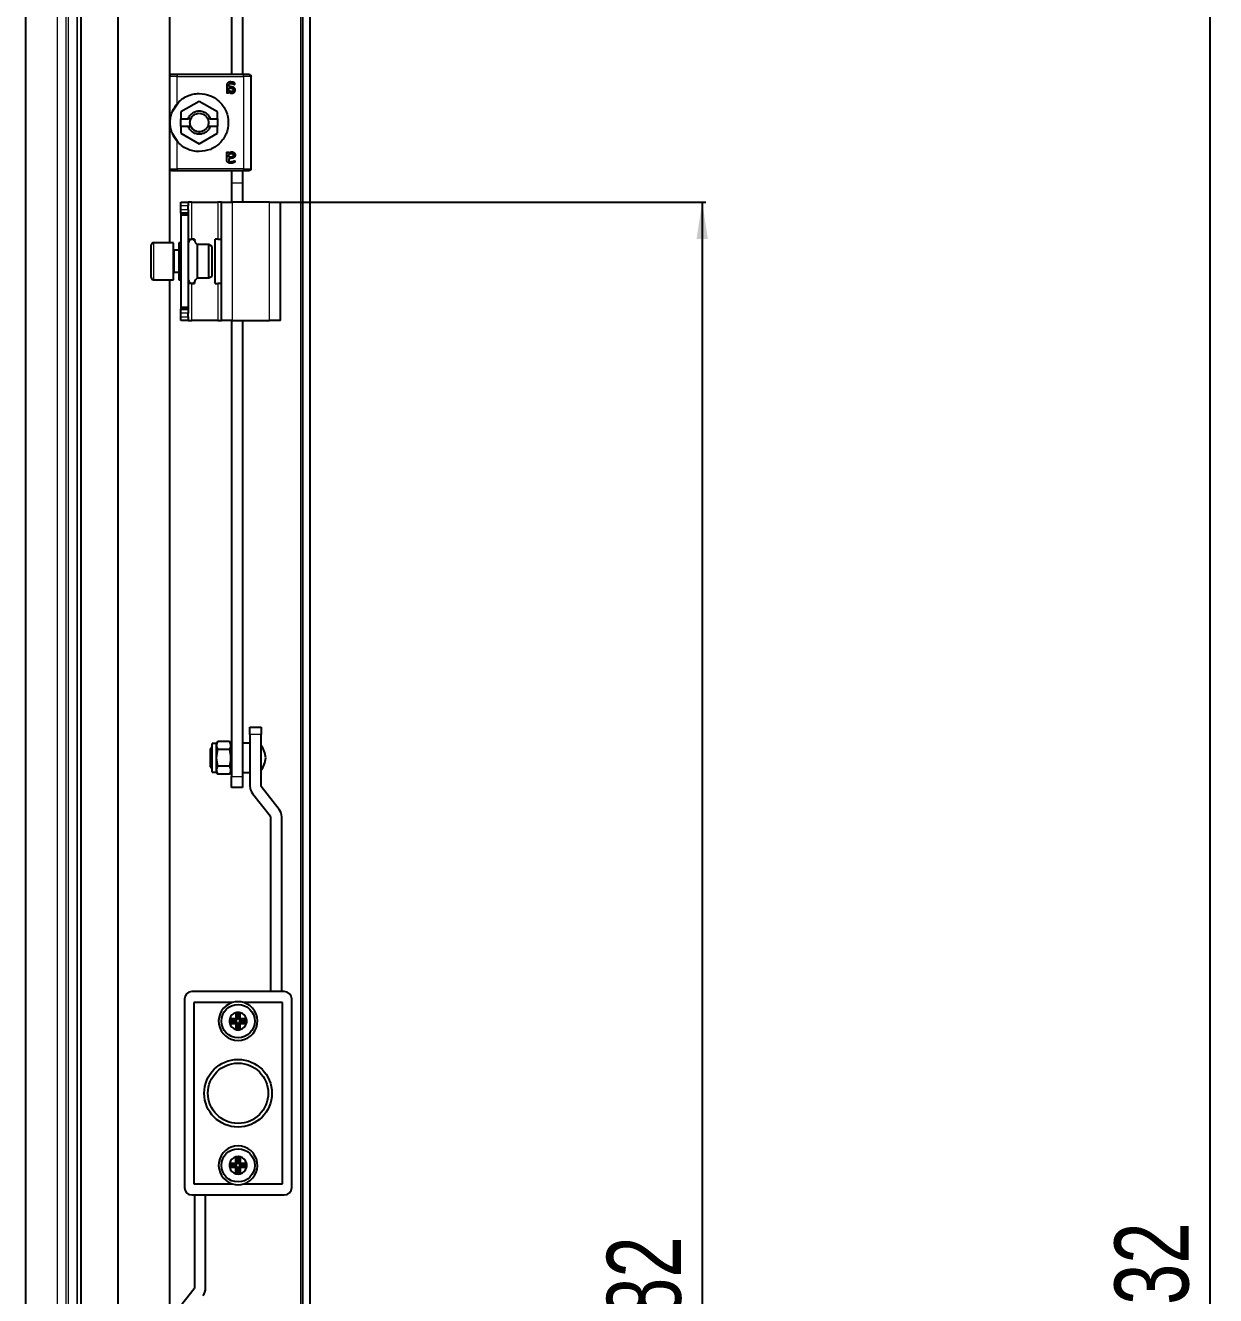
# Model space of a CAD drawing. Header units: millimetres. Extents: x -548 to 1673, y -1447 to 974.
# Drawn here: x 1351.6 to 1673.4, y -219.2 to 124.3 of the extents above; entities that cross this region are included whole.
import ezdxf

# ---------------------------------------------------------------- set-up
doc = ezdxf.new("R2010")
doc.units = ezdxf.units.MM
doc.layers.add('FORMAT', color=7, linetype='Continuous')
doc.styles.add('SLDTEXTSTYLE0', font='TXT', dxfattribs={"width": 0.75})
doc.dimstyles.new('SLDDIMSTYLE0', dxfattribs={"dimtxt": 20, "dimasz": 10, "dimexe": 0, "dimexo": 0.0625, "dimgap": 5, "dimtad": 2, "dimdec": 1, "dimrnd": 1e-09, "dimzin": 12, "dimdsep": 46, "dimtxsty": 'SLDTEXTSTYLE0', "dimsah": 1, "dimcen": 0.09, "dimadec": 0, "dimazin": 3, "dimtfac": 1, "dimtofl": 0, "dimtmove": 0, "dimatfit": 3, "dimfxl": 0, "dimfrac": 2, "dimtolj": 1, "dimtzin": 12, "dimarcsym": 0})

# ---------------------------------------------------------------- blocks, each defined once
blk = doc.blocks.new('_D_8')
at = {"layer": 'FORMAT'}
for p, q in [((1420.57, 651.53), (1672.83, 651.53)), ((1671.83, 651.53), (1671.83, -1080.47)), ((1420.57, -1080.47), (1672.83, -1080.47))]:
    blk.add_line(p, q, dxfattribs=at)
for points in [[(1671.83, 651.53), (1670.3, 641.53), (1673.37, 641.53)], [(1671.83, -1080.47), (1673.37, -1070.47), (1670.3, -1070.47)]]:
    blk.add_solid(points, dxfattribs=at)
at = {"layer": 'FORMAT', "insert": (1646.05, -244.03), "char_height": 20, "attachment_point": 1, "rotation": 90, "style": 'SLDTEXTSTYLE0'}
blk.add_mtext('1732', dxfattribs=at)
blk = doc.blocks.new('_D_11')
at = {"layer": 'FORMAT'}
for p, q in [((1420.57, 76.53), (1535.56, 76.53)), ((1534.56, 76.53), (1534.56, -505.47)), ((1420.57, -505.47), (1535.56, -505.47))]:
    blk.add_line(p, q, dxfattribs=at)
for points in [[(1534.56, 76.53), (1533.02, 66.53), (1536.1, 66.53)], [(1534.56, -505.47), (1536.1, -495.47), (1533.02, -495.47)]]:
    blk.add_solid(points, dxfattribs=at)
at = {"layer": 'FORMAT', "insert": (1508.78, -236.64), "char_height": 20, "attachment_point": 1, "rotation": 90, "style": 'SLDTEXTSTYLE0'}
blk.add_mtext('582', dxfattribs=at)

msp = doc.modelspace()

# ---------------------------------------------------------------- linework, layer by layer
at = {"color": 7, "linetype": 'Continuous', "lineweight": 25}
for p, q in [((1426.56, -1191.97), (1426.56, 763.03)), ((1428.56, -1191.97), (1428.56, 763.03)), ((1376.56, 730.03), (1376.56, -1158.97)), ((1366.56, 700.53), (1366.56, -1129.47)), ((1351.56, 685.53), (1351.56, -1114.47)), ((1390.56, 630.53), (1390.56, 110.7)), ((1407.26, 619.53), (1407.26, 111.03)), ((1410.26, 619.53), (1410.26, 111.03)), ((1390.56, 110.53), (1390.56, 85.53)), ((1410.56, 111.03), (1392.56, 111.03)), ((1411.16, 111.03), (1410.91, 111.03)), ((1412.56, 85.53), (1412.56, 110.53)), ((1406, 107.99), (1406, 106.12)), ((1406.53, 107.74), (1406.53, 107.95)), ((1406.91, 107.74), (1406.53, 107.74)), ((1406.53, 107.38), (1406.96, 107.38)), ((1406.53, 106.79), (1406.53, 107.38)), ((1391.39, 101.16), (1392.89, 103.41)), ((1398.56, 103.74), (1393.61, 100.89)), ((1403.51, 100.89), (1398.56, 103.74)), ((1406.46, 106.12), (1406.46, 106.4)), ((1393.61, 100.89), (1393.61, 99.03)), ((1403.51, 99.03), (1403.51, 100.89)), ((1393.61, 99.03), (1395.57, 99.03)), ((1393.61, 97.03), (1393.61, 99.03)), ((1393.61, 97.03), (1393.61, 95.17)), ((1393.61, 97.03), (1395.57, 97.03)), ((1396.27, 99.03), (1395.57, 99.03)), ((1395.57, 97.03), (1396.27, 97.03)), ((1401.54, 99.03), (1400.85, 99.03)), ((1400.85, 97.03), (1401.54, 97.03)), ((1401.54, 99.03), (1403.51, 99.03)), ((1401.54, 97.03), (1403.51, 97.03)), ((1403.51, 99.03), (1403.51, 97.03)), ((1403.51, 95.17), (1403.51, 97.03)), ((1392.89, 92.65), (1391.39, 94.9)), ((1393.61, 95.17), (1398.56, 92.31)), ((1398.56, 92.31), (1403.51, 95.17)), ((1406, 88.07), (1406, 89.94)), ((1406.46, 89.94), (1406.46, 89.66)), ((1406.53, 88.68), (1406.53, 89.26)), ((1406.96, 88.68), (1406.53, 88.68)), ((1406.91, 88.32), (1406.53, 88.32)), ((1406.53, 88.32), (1406.53, 88.1)), ((1390.56, 85.35), (1390.56, 65.53)), ((1392.56, 85.03), (1410.56, 85.03)), ((1407.26, 85.12), (1407.26, 81.73)), ((1410.26, 85.12), (1410.26, 81.73)), ((1410.91, 85.03), (1411.16, 85.03)), ((1407.26, 81.73), (1407.26, 76.53)), ((1410.26, 81.73), (1410.26, 76.53)), ((1393.56, 76.53), (1395.56, 76.53)), ((1393.56, 75.53), (1393.56, 76.53)), ((1395.56, 76.53), (1395.56, 75.53)), ((1396.56, 76.53), (1395.56, 76.53)), ((1396.56, 76.53), (1403.56, 76.53)), ((1404.56, 76.53), (1403.56, 76.53)), ((1404.56, 76.53), (1407.56, 76.53)), ((1404.56, 44.53), (1404.56, 76.53)), ((1417.56, 76.53), (1407.56, 76.53)), ((1417.56, 76.53), (1420.56, 76.53)), ((1420.56, 44.53), (1420.56, 76.53)), ((1393.56, 74.53), (1393.56, 75.53)), ((1393.56, 73.53), (1393.56, 74.53)), ((1395.56, 73.53), (1393.56, 73.53)), ((1393.56, 73.53), (1393.56, 73.03)), ((1395.56, 73.03), (1393.56, 73.03)), ((1393.56, 73.03), (1393.56, 48.03)), ((1395.56, 74.53), (1395.56, 75.53)), ((1395.56, 74.53), (1395.56, 73.53)), ((1395.56, 73.53), (1395.56, 73.03)), ((1395.56, 73.03), (1395.56, 48.03)), ((1391.56, 65.53), (1386.16, 65.53)), ((1391.56, 57.97), (1391.56, 65.53)), ((1393.56, 65.53), (1393.06, 65.53)), ((1393.06, 65.53), (1393.06, 64.32)), ((1395.56, 66.53), (1396.56, 66.53)), ((1397.26, 66.53), (1396.56, 66.53)), ((1397.26, 66.53), (1397.26, 66.08)), ((1402.86, 54.53), (1402.86, 66.53)), ((1403.56, 66.53), (1402.86, 66.53)), ((1403.56, 66.53), (1404.56, 66.53)), ((1385.56, 58.28), (1385.56, 64.93)), ((1393.06, 63.53), (1391.81, 63.53)), ((1393.06, 64.32), (1393.06, 55.53)), ((1401.19, 65.03), (1398.06, 65.03)), ((1398.06, 56.03), (1398.06, 65.03)), ((1402.06, 64.53), (1401.19, 65.03)), ((1401.19, 56.03), (1401.19, 65.03)), ((1402.06, 56.53), (1402.06, 64.53)), ((1385.56, 56.13), (1385.56, 58.28)), ((1386.16, 55.53), (1391.56, 55.53)), ((1390.56, 55.53), (1390.56, -484.47)), ((1391.56, 55.53), (1391.56, 57.97)), ((1391.81, 57.53), (1393.06, 57.53)), ((1393.06, 55.53), (1393.56, 55.53)), ((1397.26, 54.98), (1397.26, 54.53)), ((1398.06, 56.03), (1401.19, 56.03)), ((1401.19, 56.03), (1402.06, 56.53)), ((1396.56, 54.53), (1395.56, 54.53)), ((1396.56, 54.53), (1397.26, 54.53)), ((1402.86, 54.53), (1403.56, 54.53)), ((1404.56, 54.53), (1403.56, 54.53)), ((1395.56, 48.03), (1393.56, 48.03)), ((1393.56, 48.03), (1393.56, 47.53)), ((1393.56, 46.53), (1393.56, 47.53)), ((1393.56, 47.53), (1395.56, 47.53)), ((1393.56, 45.53), (1393.56, 46.53)), ((1393.56, 44.53), (1393.56, 45.53)), ((1395.56, 48.03), (1395.56, 47.53)), ((1395.56, 47.53), (1395.56, 46.53)), ((1395.56, 45.53), (1395.56, 46.53)), ((1395.56, 45.53), (1395.56, 44.53)), ((1395.56, 44.53), (1393.56, 44.53)), ((1395.56, 44.53), (1396.56, 44.53)), ((1403.56, 44.53), (1396.56, 44.53)), ((1403.56, 44.53), (1404.56, 44.53)), ((1407.56, 44.53), (1404.56, 44.53)), ((1407.26, 44.53), (1407.26, -78.77)), ((1407.56, 44.53), (1417.56, 44.53)), ((1410.26, 44.53), (1410.26, -78.77)), ((1420.56, 44.53), (1417.56, 44.53)), ((1412.26, -67.47), (1412.26, -65.47)), ((1412.26, -65.47), (1415.26, -65.47)), ((1412.26, -67.47), (1412.26, -81.4)), ((1415.26, -65.47), (1415.26, -67.47)), ((1415.26, -81.4), (1415.26, -67.47)), ((1402.06, -70.82), (1401.56, -71.32)), ((1401.56, -76.22), (1401.56, -71.32)), ((1403.26, -69.92), (1402.06, -69.92)), ((1402.06, -73.77), (1402.06, -69.92)), ((1403.6, -69.32), (1403.26, -69.92)), ((1403.26, -73.77), (1403.26, -69.92)), ((1406.71, -69.32), (1403.6, -69.32)), ((1406.71, -71.55), (1403.6, -71.55)), ((1407.06, -69.92), (1406.71, -69.32)), ((1407.06, -69.92), (1407.06, -77.62)), ((1407.26, -70.82), (1407.06, -70.82)), ((1412.26, -69.77), (1410.26, -69.77)), ((1402.06, -77.62), (1402.06, -73.77)), ((1403.26, -77.62), (1403.26, -73.77)), ((1401.56, -76.22), (1402.06, -76.72)), ((1402.06, -77.62), (1403.26, -77.62)), ((1403.26, -77.62), (1403.6, -78.22)), ((1406.71, -76), (1403.6, -76)), ((1406.71, -78.22), (1403.6, -78.22)), ((1406.71, -78.22), (1407.06, -77.62)), ((1407.06, -76.72), (1407.26, -76.72)), ((1407.26, -81.77), (1407.26, -78.77)), ((1410.26, -77.77), (1412.26, -77.77)), ((1410.26, -78.77), (1410.26, -81.77)), ((1410.26, -81.77), (1407.26, -81.77)), ((1420.17, -87.7), (1415.3, -81.53)), ((1412.94, -83.38), (1417.81, -89.56)), ((1417.86, -89.68), (1417.86, -136.97)), ((1420.86, -136.97), (1420.86, -89.68)), ((1421.56, -136.97), (1396.56, -136.97)), ((1394.56, -138.97), (1394.56, -189.97)), ((1397.06, -139.97), (1397.06, -188.97)), ((1407.46, -139.97), (1397.06, -139.97)), ((1421.06, -139.97), (1410.66, -139.97)), ((1421.06, -188.97), (1421.06, -139.97)), ((1423.56, -189.97), (1423.56, -138.97)), ((1408.46, -142.7), (1408.46, -144.27)), ((1408.89, -143.06), (1408.46, -142.7)), ((1408.89, -143.06), (1408.89, -144.27)), ((1409.22, -143.06), (1409.66, -142.7)), ((1409.22, -144.27), (1409.22, -143.06)), ((1409.66, -144.27), (1409.66, -142.7)), ((1407.15, -144.81), (1406.79, -144.37)), ((1408.36, -144.37), (1406.79, -144.37)), ((1407.15, -145.13), (1406.79, -145.57)), ((1406.79, -145.57), (1408.36, -145.57)), ((1408.36, -144.81), (1407.15, -144.81)), ((1407.15, -145.13), (1408.36, -145.13)), ((1408.46, -145.67), (1408.46, -147.24)), ((1408.89, -146.88), (1408.46, -147.24)), ((1408.89, -145.67), (1408.89, -146.88)), ((1409.22, -146.88), (1409.22, -145.67)), ((1409.22, -146.88), (1409.66, -147.24)), ((1409.66, -147.24), (1409.66, -145.67)), ((1411.33, -144.37), (1409.76, -144.37)), ((1410.96, -144.81), (1409.76, -144.81)), ((1409.76, -145.13), (1410.96, -145.13)), ((1409.76, -145.57), (1411.33, -145.57)), ((1410.96, -144.81), (1411.33, -144.37)), ((1410.96, -145.13), (1411.33, -145.57)), ((1408.46, -183.27), (1408.46, -181.7)), ((1408.89, -182.06), (1408.46, -181.7)), ((1409.22, -182.06), (1409.66, -181.7)), ((1409.66, -181.7), (1409.66, -183.27)), ((1407.15, -183.81), (1406.79, -183.37)), ((1406.79, -183.37), (1408.36, -183.37)), ((1407.15, -184.13), (1406.79, -184.57)), ((1408.36, -184.57), (1406.79, -184.57)), ((1407.15, -183.81), (1408.36, -183.81)), ((1408.36, -184.13), (1407.15, -184.13)), ((1408.46, -186.24), (1408.46, -184.67)), ((1408.89, -183.27), (1408.89, -182.06)), ((1408.89, -185.88), (1408.89, -184.67)), ((1409.22, -182.06), (1409.22, -183.27)), ((1409.22, -184.67), (1409.22, -185.88)), ((1409.66, -184.67), (1409.66, -186.24)), ((1409.76, -183.37), (1411.33, -183.37)), ((1409.76, -183.81), (1410.96, -183.81)), ((1410.96, -184.13), (1409.76, -184.13)), ((1411.33, -184.57), (1409.76, -184.57)), ((1410.96, -183.81), (1411.33, -183.37)), ((1410.96, -184.13), (1411.33, -184.57)), ((1408.89, -185.88), (1408.46, -186.24)), ((1409.22, -185.88), (1409.66, -186.24)), ((1396.56, -191.97), (1421.56, -191.97)), ((1397.06, -188.97), (1407.46, -188.97)), ((1397.26, -191.97), (1397.26, -217.2)), ((1400.26, -217.2), (1400.26, -191.97)), ((1410.66, -188.97), (1421.06, -188.97)), ((1397.21, -217.33), (1392.46, -223.3))]:
    msp.add_line(p, q, dxfattribs=at)
at = {"color": 8, "linetype": 'Continuous', "lineweight": 18}
for p, q in [((1425.96, 760.43), (1425.96, -1189.37)), ((1365.46, 699.43), (1365.46, -1128.37)), ((1365.56, 699.53), (1365.56, -1128.47)), ((1360.15, 694.12), (1360.15, -1123.06)), ((1362.46, 696.43), (1362.46, -1125.37)), ((1363.15, 697.12), (1363.15, -1126.06)), ((1392.56, 103.09), (1392.56, 110.53)), ((1392.56, 110.53), (1410.56, 110.53)), ((1410.56, 110.53), (1410.56, 85.53)), ((1392.56, 85.53), (1392.56, 92.97)), ((1398.56, 95.53), (1398.56, 94.88)), ((1410.56, 85.53), (1392.56, 85.53)), ((1407.26, 81.73), (1410.26, 81.73)), ((1396.56, 66.53), (1396.56, 76.53)), ((1403.56, 76.53), (1403.56, 66.53)), ((1407.56, 44.53), (1407.56, 76.53)), ((1417.56, 44.53), (1417.56, 76.53)), ((1395.56, 75.53), (1393.56, 75.53)), ((1393.56, 74.53), (1395.56, 74.53)), ((1386.16, 65.53), (1386.16, 57.97)), ((1391.81, 63.53), (1391.81, 57.53)), ((1386.16, 57.97), (1386.16, 55.53)), ((1396.56, 44.53), (1396.56, 54.53)), ((1403.56, 54.53), (1403.56, 44.53)), ((1395.56, 46.53), (1393.56, 46.53)), ((1393.56, 45.53), (1395.56, 45.53)), ((1415.26, -67.47), (1412.26, -67.47)), ((1407.26, -78.77), (1410.26, -78.77)), ((1408.36, -144.81), (1408.36, -144.37)), ((1408.36, -145.13), (1408.36, -145.57)), ((1408.89, -144.27), (1408.46, -144.27)), ((1408.89, -145.67), (1408.46, -145.67)), ((1409.22, -144.27), (1409.66, -144.27)), ((1409.22, -145.67), (1409.66, -145.67)), ((1409.76, -144.81), (1409.76, -144.37)), ((1409.76, -145.13), (1409.76, -145.57)), ((1408.36, -183.81), (1408.36, -183.37)), ((1408.36, -184.13), (1408.36, -184.57)), ((1408.89, -183.27), (1408.46, -183.27)), ((1408.89, -184.67), (1408.46, -184.67)), ((1409.22, -183.27), (1409.66, -183.27)), ((1409.22, -184.67), (1409.66, -184.67)), ((1409.76, -183.81), (1409.76, -183.37)), ((1409.76, -184.13), (1409.76, -184.57))]:
    msp.add_line(p, q, dxfattribs=at)
at = {"color": 7, "linetype": 'Continuous', "lineweight": 25}
for centre, radius in [((1409.06, -144.97), 4.5), ((1409.06, -164.47), 9.15), ((1409.06, -164.47), 8.15), ((1409.06, -183.97), 4.5)]:
    msp.add_circle(centre, radius, dxfattribs=at)
for centre, radius, start, end in [((1386.16, 64.93), 0.6, 90, 180), ((1391.81, 63.78), 0.25, 180, 270), ((1386.16, 56.13), 0.6, 180, 270), ((1391.81, 57.28), 0.25, 90, 180), ((1408.62, -74.73), 8, 6.8819, 33.8709), ((1408.62, -72.81), 8, 326.1291, 353.1181), ((1415.46, -81.4), 3.2, 180, 218.264), ((1415.46, -81.4), 0.2, 180, 218.264), ((1417.66, -89.68), 3.2, 0, 38.264), ((1417.66, -89.68), 0.2, 0, 38.264), ((1396.56, -138.97), 2, 90, 180), ((1421.56, -138.97), 2, 0, 90), ((1409.06, -144.97), 5.25, 107.7528, 72.2472), ((1409.06, -144.97), 5.25, 72.2472, 107.7528), ((1409.06, -144.97), 2.35, 104.7925, 165.2075), ((1409.06, -144.97), 2.35, 75.2075, 104.7925), ((1409.06, -144.97), 1.91, 85.1056, 94.8944), ((1409.06, -144.97), 2.35, 14.7925, 75.2075), ((1409.06, -144.97), 2.35, 165.2075, 194.7925), ((1409.06, -144.97), 2.35, 194.7925, 255.2075), ((1409.06, -144.97), 1.91, 175.1056, 184.8944), ((1408.36, -144.27), 0.1, 270, 0), ((1408.36, -144.27), 0.537, 270, 0), ((1408.36, -145.67), 0.537, 0, 90), ((1408.36, -145.67), 0.1, 0, 90), ((1409.06, -144.97), 2.35, 255.2075, 284.7925), ((1409.06, -144.97), 1.91, 265.1056, 274.8944), ((1409.76, -144.27), 0.537, 180, 270), ((1409.76, -145.67), 0.537, 90, 180), ((1409.76, -144.27), 0.1, 180, 270), ((1409.06, -144.97), 2.35, 284.7925, 345.2075), ((1409.76, -145.67), 0.1, 90, 180), ((1409.06, -144.97), 1.91, 355.1056, 4.8944), ((1409.06, -144.97), 2.35, 345.2075, 14.7925), ((1409.06, -183.97), 5.25, 287.7528, 252.2472), ((1409.06, -183.97), 2.35, 104.7925, 165.2075), ((1409.06, -183.97), 2.35, 75.2075, 104.7925), ((1409.06, -183.97), 2.35, 14.7925, 75.2075), ((1409.06, -183.97), 2.35, 165.2075, 194.7925), ((1409.06, -183.97), 2.35, 194.7925, 255.2075), ((1409.06, -183.97), 1.91, 175.1056, 184.8944), ((1408.36, -183.27), 0.1, 270, 0), ((1408.36, -183.27), 0.537, 270, 0), ((1408.36, -184.67), 0.537, 0, 90), ((1408.36, -184.67), 0.1, 0, 90), ((1409.06, -183.97), 1.91, 85.1056, 94.8944), ((1409.76, -183.27), 0.537, 180, 270), ((1409.76, -184.67), 0.537, 90, 180), ((1409.76, -183.27), 0.1, 180, 270), ((1409.06, -183.97), 2.35, 284.7925, 345.2075), ((1409.76, -184.67), 0.1, 90, 180), ((1409.06, -183.97), 1.91, 355.1056, 4.8944), ((1409.06, -183.97), 2.35, 345.2075, 14.7925), ((1409.06, -183.97), 2.35, 255.2075, 284.7925), ((1409.06, -183.97), 1.91, 265.1056, 274.8944), ((1396.56, -189.97), 2, 180, 270), ((1409.06, -183.97), 5.25, 252.2472, 287.7528), ((1421.56, -189.97), 2, 270, 0), ((1397.06, -217.2), 0.2, 321.4416, 0), ((1397.06, -217.2), 3.2, 321.4416, 0)]:
    msp.add_arc(centre, radius, start, end, dxfattribs=at)
for points in [[(1391.06, 111.03), (1390.99, 111.02), (1390.86, 111.01), (1390.7, 110.89), (1390.58, 110.73), (1390.56, 110.59), (1390.56, 110.53)], [(1392.56, 111.03), (1392.36, 111.03), (1391.97, 111.03), (1391.47, 111.03), (1391.13, 111.03), (1391.08, 111.03), (1391.06, 111.03)], [(1412.06, 111.03), (1412.03, 111.03), (1411.99, 111.03), (1411.64, 111.03), (1411.15, 111.03), (1410.75, 111.03), (1410.56, 111.03)], [(1412.06, 111.03), (1412.12, 111.02), (1412.25, 111.01), (1412.42, 110.89), (1412.53, 110.73), (1412.55, 110.59), (1412.56, 110.53)], [(1392.56, 103.09), (1392.95, 103.5), (1393.74, 104.33), (1395.23, 105.2), (1396.85, 105.77), (1397.99, 105.84), (1398.56, 105.88)], [(1398.56, 105.88), (1399.58, 105.76), (1401.64, 105.53), (1404.25, 103.71), (1406, 101.12), (1406.61, 98.03), (1406, 94.94), (1404.25, 92.35), (1401.64, 90.53), (1399.58, 90.3), (1398.56, 90.18)], [(1395.57, 99.03), (1395.7, 99.33), (1395.97, 99.93), (1396.69, 100.63), (1397.57, 101.08), (1398.56, 101.23), (1399.54, 101.08), (1400.42, 100.63), (1401.15, 99.93), (1401.41, 99.33), (1401.54, 99.03)], [(1396.27, 99.03), (1396.38, 99.24), (1396.61, 99.67), (1397.17, 100.15), (1397.83, 100.47), (1398.32, 100.51), (1398.56, 100.53)], [(1398.56, 100.53), (1398.8, 100.51), (1399.28, 100.47), (1399.94, 100.15), (1400.5, 99.67), (1400.73, 99.24), (1400.85, 99.03)], [(1398.56, 94.88), (1398.23, 94.91), (1397.57, 94.97), (1396.69, 95.44), (1395.97, 96.12), (1395.7, 96.73), (1395.57, 97.03)], [(1396.27, 97.03), (1396.21, 97.19), (1396.09, 97.51), (1396.04, 98.03), (1396.09, 98.55), (1396.21, 98.87), (1396.27, 99.03)], [(1398.56, 95.53), (1398.32, 95.55), (1397.83, 95.59), (1397.17, 95.91), (1396.61, 96.39), (1396.38, 96.82), (1396.27, 97.03)], [(1401.54, 97.03), (1401.41, 96.73), (1401.15, 96.12), (1400.42, 95.44), (1399.54, 94.97), (1398.89, 94.91), (1398.56, 94.88)], [(1400.85, 97.03), (1400.73, 96.82), (1400.5, 96.39), (1399.94, 95.91), (1399.28, 95.59), (1398.8, 95.55), (1398.56, 95.53)], [(1400.85, 99.03), (1400.91, 98.87), (1401.03, 98.55), (1401.07, 98.03), (1401.03, 97.51), (1400.91, 97.19), (1400.85, 97.03)], [(1398.56, 90.18), (1397.99, 90.21), (1396.85, 90.29), (1395.23, 90.86), (1393.74, 91.73), (1392.95, 92.56), (1392.56, 92.97)], [(1391.06, 85.03), (1390.99, 85.04), (1390.86, 85.05), (1390.7, 85.17), (1390.58, 85.33), (1390.56, 85.46), (1390.56, 85.53)], [(1391.06, 85.03), (1391.08, 85.03), (1391.13, 85.03), (1391.47, 85.03), (1391.97, 85.03), (1392.36, 85.03), (1392.56, 85.03)], [(1410.56, 85.03), (1410.75, 85.03), (1411.15, 85.03), (1411.64, 85.03), (1411.99, 85.03), (1412.03, 85.03), (1412.06, 85.03)], [(1412.56, 85.53), (1412.55, 85.46), (1412.53, 85.33), (1412.42, 85.17), (1412.25, 85.05), (1412.12, 85.04), (1412.06, 85.03)]]:
    msp.add_open_spline(points, degree=3, dxfattribs=at)
at = {"color": 8, "linetype": 'Continuous', "lineweight": 18}
for points in [[(1392.56, 110.53), (1392.3, 110.53), (1391.77, 110.53), (1391.11, 110.53), (1390.65, 110.53), (1390.59, 110.53), (1390.56, 110.53)], [(1392.56, 111.03), (1392.56, 111.02), (1392.56, 111.01), (1392.56, 110.89), (1392.56, 110.73), (1392.56, 110.59), (1392.56, 110.53)], [(1410.56, 110.53), (1410.56, 110.59), (1410.56, 110.73), (1410.56, 110.89), (1410.56, 111.01), (1410.56, 111.02), (1410.56, 111.03)], [(1412.56, 110.53), (1412.53, 110.53), (1412.47, 110.53), (1412, 110.53), (1411.34, 110.53), (1410.82, 110.53), (1410.56, 110.53)], [(1390.56, 85.53), (1390.59, 85.53), (1390.65, 85.53), (1391.11, 85.53), (1391.77, 85.53), (1392.3, 85.53), (1392.56, 85.53)], [(1392.56, 85.53), (1392.56, 85.46), (1392.56, 85.33), (1392.56, 85.17), (1392.56, 85.05), (1392.56, 85.04), (1392.56, 85.03)], [(1410.56, 85.03), (1410.56, 85.04), (1410.56, 85.05), (1410.56, 85.17), (1410.56, 85.33), (1410.56, 85.46), (1410.56, 85.53)], [(1410.56, 85.53), (1410.82, 85.53), (1411.34, 85.53), (1412, 85.53), (1412.47, 85.53), (1412.53, 85.53), (1412.56, 85.53)]]:
    msp.add_open_spline(points, degree=3, dxfattribs=at)
at = {"color": 7, "linetype": 'Continuous', "lineweight": 25}
for points, knots in [([(1407.11, 109.03), (1406.96, 109.02), (1406.74, 109.01), (1406.46, 108.92), (1406.27, 108.8), (1406.13, 108.63), (1406.02, 108.36), (1406.01, 108.13), (1406, 107.99)], [0, 0, 0, 0, 0.250089, 0.382495, 0.500259, 0.622163, 0.750133, 1, 1, 1, 1]), ([(1406.53, 107.95), (1406.53, 108.04), (1406.54, 108.18), (1406.6, 108.35), (1406.67, 108.46), (1406.78, 108.54), (1406.9, 108.59), (1407.03, 108.61), (1407.12, 108.62), (1407.17, 108.62)], [0, 0, 0, 0, 0.250023, 0.382539, 0.499802, 0.620838, 0.749652, 0.874777, 1, 1, 1, 1]), ([(1407.25, 106.38), (1407.18, 106.39), (1407.03, 106.4), (1406.78, 106.53), (1406.63, 106.69), (1406.53, 106.79)], [0, 0, 0, 0, 0.249939, 0.499864, 1, 1, 1, 1]), ([(1408.29, 106.81), (1408.29, 106.89), (1408.28, 107.05), (1408.19, 107.27), (1408.03, 107.44), (1407.76, 107.61), (1407.38, 107.72), (1407.06, 107.73), (1406.91, 107.74)], [0, 0, 0, 0, 0.125049, 0.249886, 0.370856, 0.49982, 0.749609, 1, 1, 1, 1]), ([(1406.96, 107.38), (1407.06, 107.38), (1407.24, 107.37), (1407.46, 107.31), (1407.61, 107.22), (1407.7, 107.12), (1407.76, 106.99), (1407.76, 106.9), (1407.76, 106.85)], [0, 0, 0, 0, 0.279652, 0.500248, 0.629485, 0.750186, 0.875763, 1, 1, 1, 1]), ([(1408.18, 108.53), (1408.18, 108.59), (1408.18, 108.67), (1408.11, 108.76), (1407.97, 108.85), (1407.65, 108.98), (1407.32, 109.01), (1407.11, 109.03)], [0, 0, 0, 0, 0.124693, 0.187182, 0.249773, 0.500039, 1, 1, 1, 1]), ([(1407.17, 108.62), (1407.33, 108.6), (1407.57, 108.57), (1407.82, 108.45), (1407.95, 108.38), (1408.02, 108.34), (1408.06, 108.33), (1408.07, 108.32)], [0, 0, 0, 0, 0.4987, 0.749508, 0.874949, 0.946783, 1, 1, 1, 1]), ([(1407.76, 106.85), (1407.76, 106.79), (1407.75, 106.69), (1407.69, 106.57), (1407.62, 106.5), (1407.54, 106.44), (1407.45, 106.41), (1407.35, 106.39), (1407.28, 106.38), (1407.25, 106.38)], [0, 0, 0, 0, 0.249168, 0.373635, 0.49939, 0.619394, 0.749656, 0.87477, 1, 1, 1, 1]), ([(1407.33, 105.97), (1407.45, 105.98), (1407.64, 105.99), (1407.86, 106.07), (1408.02, 106.17), (1408.14, 106.3), (1408.27, 106.51), (1408.28, 106.69), (1408.29, 106.81)], [0, 0, 0, 0, 0.25007, 0.379181, 0.500499, 0.62417, 0.750842, 1, 1, 1, 1]), ([(1408.07, 108.32), (1408.08, 108.32), (1408.1, 108.33), (1408.12, 108.34), (1408.13, 108.35), (1408.15, 108.37), (1408.17, 108.41), (1408.17, 108.45), (1408.17, 108.5), (1408.17, 108.52), (1408.18, 108.53)], [0, 0, 0, 0, 0.128825, 0.180169, 0.243397, 0.36986, 0.499864, 0.749649, 0.843476, 1, 1, 1, 1]), ([(1392.56, 92.97), (1392.27, 93.35), (1391.7, 94.1), (1391.14, 95.35), (1390.79, 96.63), (1390.66, 98.03), (1390.79, 99.43), (1391.14, 100.71), (1391.7, 101.96), (1392.27, 102.71), (1392.56, 103.09)], [0, 0, 0, 0, 0.125762, 0.25037, 0.375307, 0.500139, 0.62481, 0.749763, 0.874888, 1, 1, 1, 1]), ([(1406, 106.12), (1406, 106.11), (1406, 106.09), (1406.01, 106.07), (1406.04, 106.05), (1406.11, 106.03), (1406.18, 106.03), (1406.23, 106.03)], [0, 0, 0, 0, 0.124881, 0.183376, 0.250934, 0.500336, 1, 1, 1, 1]), ([(1406.23, 106.03), (1406.27, 106.03), (1406.34, 106.03), (1406.42, 106.05), (1406.44, 106.07), (1406.45, 106.09), (1406.46, 106.11), (1406.46, 106.12)], [0, 0, 0, 0, 0.499718, 0.749437, 0.810587, 0.875078, 1, 1, 1, 1]), ([(1406.46, 106.4), (1406.58, 106.29), (1406.77, 106.12), (1407.04, 106.01), (1407.21, 105.97), (1407.29, 105.97), (1407.33, 105.97)], [0, 0, 0, 0, 0.499113, 0.749325, 0.874665, 1, 1, 1, 1]), ([(1406, 89.94), (1406, 89.95), (1406, 89.97), (1406.01, 89.98), (1406.04, 90.01), (1406.11, 90.03), (1406.18, 90.03), (1406.23, 90.03)], [0, 0, 0, 0, 0.124884, 0.186377, 0.250914, 0.500322, 1, 1, 1, 1]), ([(1406.23, 90.03), (1406.27, 90.03), (1406.33, 90.03), (1406.4, 90.01), (1406.43, 90), (1406.44, 89.99), (1406.45, 89.97), (1406.46, 89.95), (1406.46, 89.94)], [0, 0, 0, 0, 0.499162, 0.644242, 0.749698, 0.813605, 0.875217, 1, 1, 1, 1]), ([(1406.46, 89.66), (1406.58, 89.77), (1406.77, 89.94), (1407.08, 90.07), (1407.25, 90.08), (1407.33, 90.09)], [0, 0, 0, 0, 0.499364, 0.749701, 1, 1, 1, 1]), ([(1406.53, 89.26), (1406.63, 89.37), (1406.78, 89.53), (1407, 89.64), (1407.14, 89.67), (1407.21, 89.67), (1407.25, 89.68)], [0, 0, 0, 0, 0.499765, 0.749504, 0.874771, 1, 1, 1, 1]), ([(1407.25, 89.68), (1407.32, 89.67), (1407.42, 89.67), (1407.54, 89.62), (1407.62, 89.56), (1407.69, 89.49), (1407.73, 89.4), (1407.76, 89.3), (1407.76, 89.24), (1407.76, 89.21)], [0, 0, 0, 0, 0.249623, 0.37714, 0.499734, 0.62273, 0.749812, 0.874876, 1, 1, 1, 1]), ([(1407.33, 90.09), (1407.45, 90.08), (1407.64, 90.07), (1407.86, 89.98), (1408.02, 89.89), (1408.14, 89.76), (1408.27, 89.55), (1408.28, 89.37), (1408.29, 89.24)], [0, 0, 0, 0, 0.25007, 0.379559, 0.500499, 0.624556, 0.750843, 1, 1, 1, 1]), ([(1407.11, 87.03), (1407.04, 87.03), (1406.89, 87.03), (1406.67, 87.07), (1406.46, 87.14), (1406.27, 87.26), (1406.13, 87.43), (1406.02, 87.7), (1406.01, 87.92), (1406, 88.07)], [0, 0, 0, 0, 0.125255, 0.250437, 0.383066, 0.500493, 0.622629, 0.75025, 1, 1, 1, 1]), ([(1406.53, 88.1), (1406.53, 88.06), (1406.53, 87.97), (1406.55, 87.84), (1406.6, 87.71), (1406.67, 87.6), (1406.78, 87.52), (1406.94, 87.45), (1407.08, 87.44), (1407.17, 87.44)], [0, 0, 0, 0, 0.125295, 0.250514, 0.383518, 0.50035, 0.621938, 0.750243, 1, 1, 1, 1]), ([(1408.29, 89.24), (1408.29, 89.21), (1408.29, 89.13), (1408.26, 88.97), (1408.18, 88.79), (1408.03, 88.61), (1407.76, 88.45), (1407.38, 88.34), (1407.06, 88.33), (1406.91, 88.32)], [0, 0, 0, 0, 0.062637, 0.125278, 0.250072, 0.374841, 0.499994, 0.749696, 1, 1, 1, 1]), ([(1407.76, 89.21), (1407.76, 89.16), (1407.76, 89.07), (1407.7, 88.94), (1407.61, 88.84), (1407.46, 88.75), (1407.24, 88.69), (1407.06, 88.68), (1406.96, 88.68)], [0, 0, 0, 0, 0.1244465, 0.2497948, 0.3699999, 0.4997343, 0.7199319, 1, 1, 1, 1]), ([(1408.18, 87.53), (1408.17, 87.5), (1408.17, 87.45), (1408.16, 87.36), (1408.11, 87.3), (1407.97, 87.21), (1407.65, 87.08), (1407.32, 87.05), (1407.11, 87.03)], [0, 0, 0, 0, 0.062686, 0.125173, 0.187628, 0.250185, 0.500314, 1, 1, 1, 1]), ([(1407.17, 87.44), (1407.33, 87.45), (1407.64, 87.48), (1407.9, 87.69), (1408.06, 87.73), (1408.07, 87.74)], [0, 0, 0, 0, 0.498852, 0.946609, 1, 1, 1, 1]), ([(1408.07, 87.74), (1408.08, 87.73), (1408.1, 87.73), (1408.12, 87.72), (1408.13, 87.71), (1408.15, 87.68), (1408.17, 87.62), (1408.17, 87.57), (1408.18, 87.53)], [0, 0, 0, 0, 0.13107, 0.182437, 0.243796, 0.371388, 0.500442, 1, 1, 1, 1]), ([(1398.06, 65.03), (1397.88, 65.18), (1397.54, 65.49), (1397.34, 66.06), (1396.98, 66.36), (1396.64, 66.49), (1396.28, 66.46), (1395.93, 66.27), (1395.68, 65.91), (1395.6, 65.61), (1395.56, 65.46)], [0, 0, 0, 0, 0.1856756, 0.3710252, 0.4669372, 0.5621716, 0.6563466, 0.7515528, 0.8738418, 1, 1, 1, 1]), ([(1395.56, 55.6), (1395.6, 55.45), (1395.68, 55.15), (1395.93, 54.79), (1396.28, 54.6), (1396.64, 54.57), (1396.98, 54.7), (1397.34, 55), (1397.54, 55.57), (1397.88, 55.88), (1398.06, 56.03)], [0, 0, 0, 0, 0.126158, 0.248447, 0.343653, 0.437828, 0.533063, 0.628975, 0.814324, 1, 1, 1, 1]), ([(1403.6, -71.55), (1403.42, -71.15), (1403.09, -70.4), (1403.44, -69.67), (1403.6, -69.32)], [0, 0, 0, 0, 0.534707, 1, 1, 1, 1]), ([(1403.6, -76), (1403.43, -75.24), (1403.09, -73.76), (1403.43, -72.27), (1403.6, -71.55)], [0, 0, 0, 0, 0.508481, 1, 1, 1, 1]), ([(1406.71, -69.32), (1406.89, -69.72), (1407.23, -70.46), (1406.87, -71.2), (1406.71, -71.55)], [0, 0, 0, 0, 0.534707, 1, 1, 1, 1]), ([(1406.71, -71.55), (1406.89, -72.3), (1407.23, -73.78), (1406.88, -75.27), (1406.71, -76)], [0, 0, 0, 0, 0.508481, 1, 1, 1, 1]), ([(1403.6, -78.22), (1403.42, -77.82), (1403.09, -77.08), (1403.44, -76.34), (1403.6, -76)], [0, 0, 0, 0, 0.534707, 1, 1, 1, 1]), ([(1406.71, -76), (1406.89, -76.39), (1407.23, -77.14), (1406.87, -77.88), (1406.71, -78.22)], [0, 0, 0, 0, 0.534707, 1, 1, 1, 1])]:
    msp.add_open_spline(points, degree=3, knots=knots, dxfattribs=at)

# ---------------------------------------------------------------- dimensions: what is measured, and where the dimension line sits
at = {"layer": 'FORMAT'}
for base, p1, p2, picture, middle in [((1671.83, -1080.47), (1420.56, 651.53), (1420.56, -1080.47), '_D_8', (1671.83, -214.47)), ((1534.56, -505.47), (1420.56, 76.53), (1420.56, -505.47), '_D_11', (1534.56, -214.47))]:
    dim = msp.add_linear_dim(base=base, p1=p1, p2=p2, angle=90, dimstyle='SLDDIMSTYLE0', dxfattribs=at)
    dim.commit()
    dim.dimension.update_dxf_attribs({"geometry": picture, "text_midpoint": middle, "dimtype": 160})

doc.saveas('drawing.dxf')
